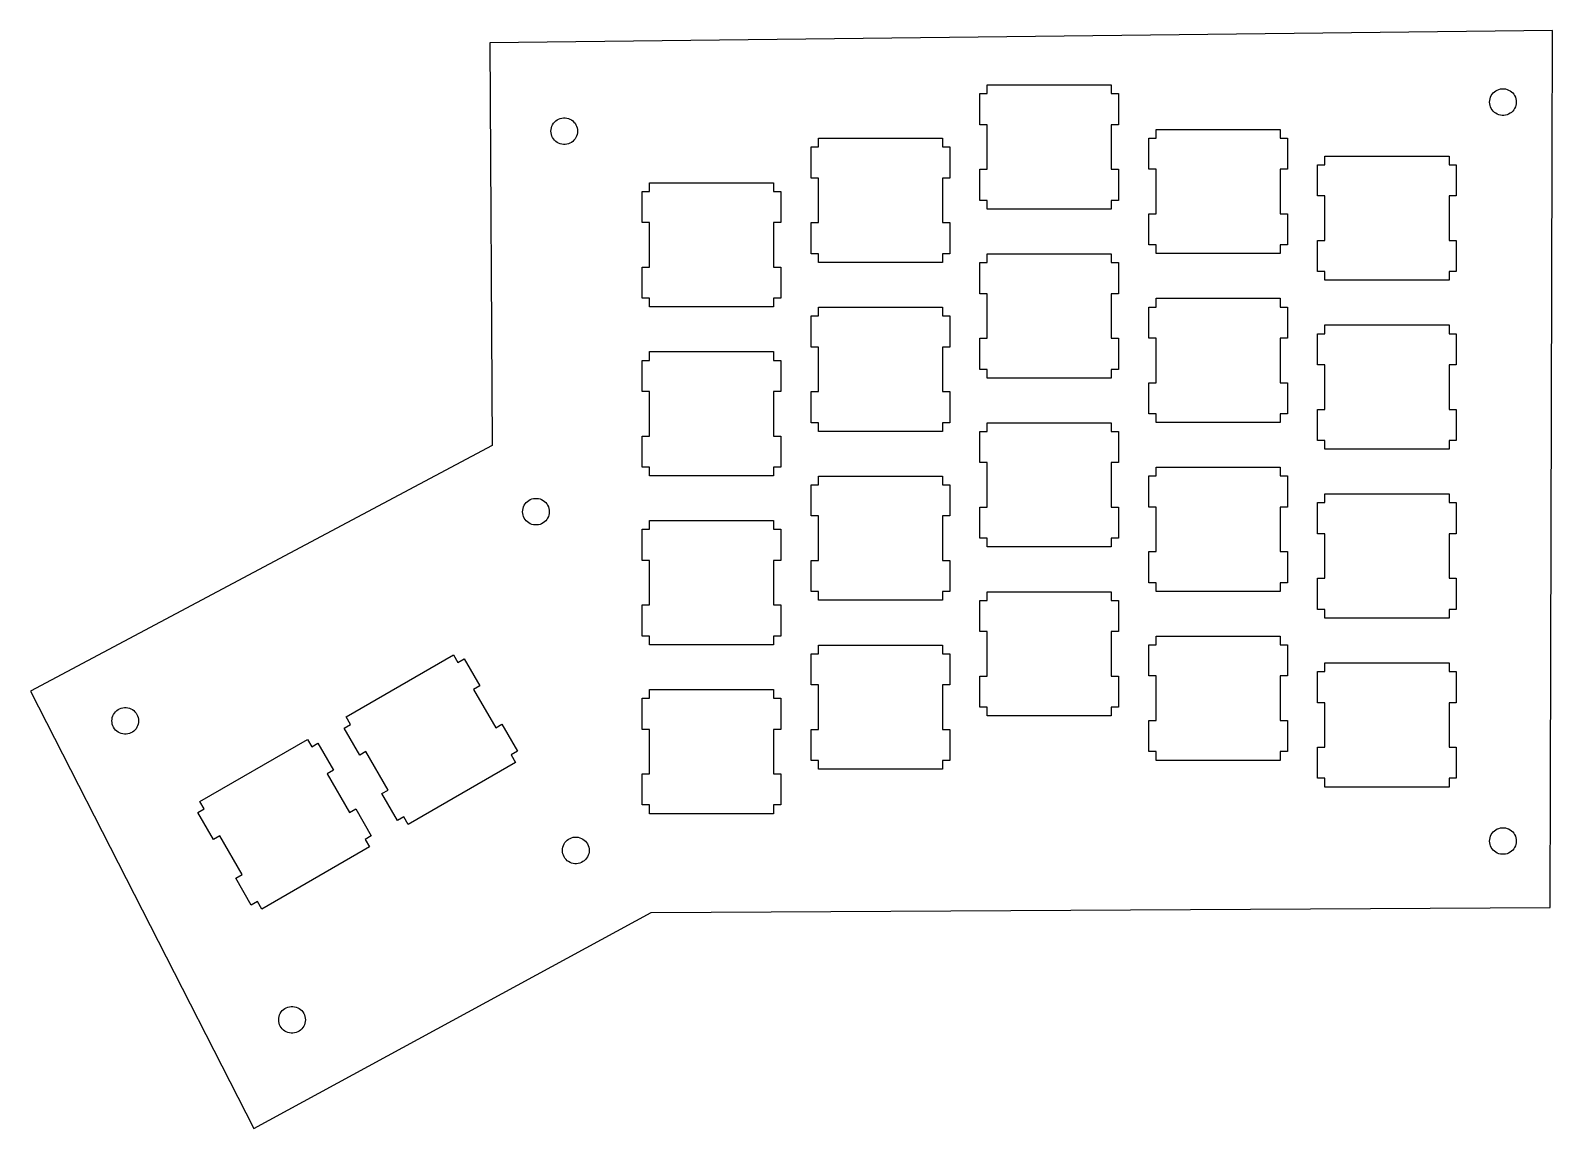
# Model space of a CAD drawing. Extents: x 8 to 180, y 75 to 199.
import ezdxf

# ---------------------------------------------------------------- set-up
doc = ezdxf.new("R2010")
doc.units = 0
doc.layers.add('Layer_1', color=7, linetype='CONTINUOUS')

msp = doc.modelspace()

# ---------------------------------------------------------------- linework, layer by layer
at = {"layer": 'Layer_1', "color": 7}
msp.add_lwpolyline([(179.392738, 100.035209), (179.672166, 198.673273), (60.077009, 197.276134), (60.356437, 152.008807), (8.382838, 124.345442), (33.531353, 75.166123), (78.239823, 99.476352), (179.392738, 100.035209)], close=True, dxfattribs=at)
for points in [[(115.235993, 179.556911), (115.235993, 183.057911), (116.048993, 183.057911), (116.048993, 188.065911), (115.235993, 188.065911), (115.235993, 191.566911), (116.048993, 191.566911), (116.048993, 192.546911), (130.018993, 192.546911), (130.018993, 191.566911), (130.831994, 191.566911), (130.831994, 188.065911), (130.018993, 188.065911), (130.018993, 183.057911), (130.831994, 183.057911), (130.831994, 179.556911), (130.018993, 179.556911), (130.018993, 178.576911), (116.048993, 178.576911), (116.048993, 179.556911), (115.235993, 179.556911)], [(172.590993, 190.61891), (172.602988, 190.806912), (172.637992, 190.991912), (172.695991, 191.170911), (172.776992, 191.34191), (172.876992, 191.500911), (172.997992, 191.645911), (173.134994, 191.774912), (173.286993, 191.884911), (173.451991, 191.975911), (173.626992, 192.04591), (173.809993, 192.091912), (173.996993, 192.115901), (174.184993, 192.11591), (174.371993, 192.091921), (174.554992, 192.04591), (174.729992, 191.975911), (174.894994, 191.884911), (175.046993, 191.774912), (175.183992, 191.645911), (175.304992, 191.500911), (175.404992, 191.34191), (175.485992, 191.170911), (175.543992, 190.991912), (175.578993, 190.806912), (175.590987, 190.61891), (175.578999, 190.430911), (175.543992, 190.245911), (175.485992, 190.066912), (175.404992, 189.89591), (175.304992, 189.736912), (175.183992, 189.591912), (175.046993, 189.462911), (174.894994, 189.352912), (174.729992, 189.261912), (174.554992, 189.19191), (174.371993, 189.14591), (174.184993, 189.121922), (173.996993, 189.12191), (173.809993, 189.145899), (173.626992, 189.19191), (173.451991, 189.261912), (173.286993, 189.352912), (173.134994, 189.462911), (172.997992, 189.591912), (172.876992, 189.736912), (172.776992, 189.89591), (172.695991, 190.066912), (172.637992, 190.245911), (172.602993, 190.430911), (172.590999, 190.61891)], [(66.9539, 187.347523), (66.965895, 187.535525), (67.000899, 187.720524), (67.058898, 187.899524), (67.139899, 188.070522), (67.239899, 188.229524), (67.360899, 188.374524), (67.497898, 188.503525), (67.6499, 188.613524), (67.814898, 188.704523), (67.989899, 188.774523), (68.1729, 188.820525), (68.359901, 188.844514), (68.5479, 188.844522), (68.7349, 188.820534), (68.917899, 188.774523), (69.092899, 188.704523), (69.257898, 188.613524), (69.4099, 188.503525), (69.546899, 188.374524), (69.667899, 188.229524), (69.767899, 188.070522), (69.848899, 187.899524), (69.906899, 187.720524), (69.9419, 187.535525), (69.953894, 187.347523), (69.941906, 187.159523), (69.906899, 186.974524), (69.848899, 186.795524), (69.767899, 186.624523), (69.667899, 186.465525), (69.546899, 186.320524), (69.4099, 186.191524), (69.257898, 186.081525), (69.092899, 185.990525), (68.917899, 185.920522), (68.7349, 185.874523), (68.5479, 185.850534), (68.359901, 185.850523), (68.1729, 185.874512), (67.989899, 185.920522), (67.814898, 185.990525), (67.6499, 186.081525), (67.497898, 186.191524), (67.360899, 186.320524), (67.239899, 186.465525), (67.139899, 186.624523), (67.058898, 186.795524), (67.000899, 186.974524), (66.965901, 187.159523), (66.953906, 187.347523)], [(134.235992, 174.556912), (134.235992, 178.05791), (135.048992, 178.05791), (135.048992, 183.065912), (134.235992, 183.065912), (134.235992, 186.56691), (135.048992, 186.56691), (135.048992, 187.54691), (149.018992, 187.54691), (149.018992, 186.56691), (149.831992, 186.56691), (149.831992, 183.065912), (149.018992, 183.065912), (149.018992, 178.05791), (149.831992, 178.05791), (149.831992, 174.556912), (149.018992, 174.556912), (149.018992, 173.57691), (135.048992, 173.57691), (135.048992, 174.556912), (134.235992, 174.556912)], [(96.235991, 173.556912), (96.235991, 177.057912), (97.048992, 177.057912), (97.048992, 182.065912), (96.235991, 182.065912), (96.235991, 185.566912), (97.048992, 185.566912), (97.048992, 186.546912), (111.018992, 186.546912), (111.018992, 185.566912), (111.831992, 185.566912), (111.831992, 182.065912), (111.018992, 182.065912), (111.018992, 177.057912), (111.831992, 177.057912), (111.831992, 173.556912), (111.018992, 173.556912), (111.018992, 172.576912), (97.048992, 172.576912), (97.048992, 173.556912), (96.235991, 173.556912)], [(153.235993, 171.55691), (153.235993, 175.05791), (154.048993, 175.05791), (154.048993, 180.06591), (153.235993, 180.06591), (153.235993, 183.56691), (154.048993, 183.56691), (154.048993, 184.54691), (168.018993, 184.54691), (168.018993, 183.56691), (168.831994, 183.56691), (168.831994, 180.06591), (168.018993, 180.06591), (168.018993, 175.05791), (168.831994, 175.05791), (168.831994, 171.55691), (168.018993, 171.55691), (168.018993, 170.57691), (154.048993, 170.57691), (154.048993, 171.55691), (153.235993, 171.55691)], [(77.235993, 168.55691), (77.235993, 172.057911), (78.048993, 172.057911), (78.048993, 177.06591), (77.235993, 177.06591), (77.235993, 180.566911), (78.048993, 180.566911), (78.048993, 181.546911), (92.018993, 181.546911), (92.018993, 180.566911), (92.831993, 180.566911), (92.831993, 177.06591), (92.018993, 177.06591), (92.018993, 172.057911), (92.831993, 172.057911), (92.831993, 168.55691), (92.018993, 168.55691), (92.018993, 167.576911), (78.048993, 167.576911), (78.048993, 168.55691), (77.235993, 168.55691)], [(115.235993, 160.556912), (115.235993, 164.05791), (116.048993, 164.05791), (116.048993, 169.065912), (115.235993, 169.065912), (115.235993, 172.56691), (116.048993, 172.56691), (116.048993, 173.546912), (130.018993, 173.546912), (130.018993, 172.56691), (130.831994, 172.56691), (130.831994, 169.065912), (130.018993, 169.065912), (130.018993, 164.05791), (130.831994, 164.05791), (130.831994, 160.556912), (130.018993, 160.556912), (130.018993, 159.576912), (116.048993, 159.576912), (116.048993, 160.556912), (115.235993, 160.556912)], [(134.235992, 155.556911), (134.235992, 159.057911), (135.048992, 159.057911), (135.048992, 164.065911), (134.235992, 164.065911), (134.235992, 167.566911), (135.048992, 167.566911), (135.048992, 168.546911), (149.018992, 168.546911), (149.018992, 167.566911), (149.831992, 167.566911), (149.831992, 164.065911), (149.018992, 164.065911), (149.018992, 159.057911), (149.831992, 159.057911), (149.831992, 155.556911), (149.018992, 155.556911), (149.018992, 154.576911), (135.048992, 154.576911), (135.048992, 155.556911), (134.235992, 155.556911)], [(96.235991, 154.55691), (96.235991, 158.057911), (97.048992, 158.057911), (97.048992, 163.06591), (96.235991, 163.06591), (96.235991, 166.566911), (97.048992, 166.566911), (97.048992, 167.54691), (111.018992, 167.54691), (111.018992, 166.566911), (111.831992, 166.566911), (111.831992, 163.06591), (111.018992, 163.06591), (111.018992, 158.057911), (111.831992, 158.057911), (111.831992, 154.55691), (111.018992, 154.55691), (111.018992, 153.57691), (97.048992, 153.57691), (97.048992, 154.55691), (96.235991, 154.55691)], [(153.235993, 152.556911), (153.235993, 156.057912), (154.048993, 156.057912), (154.048993, 161.065911), (153.235993, 161.065911), (153.235993, 164.566912), (154.048993, 164.566912), (154.048993, 165.546912), (168.018993, 165.546912), (168.018993, 164.566912), (168.831994, 164.566912), (168.831994, 161.065911), (168.018993, 161.065911), (168.018993, 156.057912), (168.831994, 156.057912), (168.831994, 152.556911), (168.018993, 152.556911), (168.018993, 151.576912), (154.048993, 151.576912), (154.048993, 152.556911), (153.235993, 152.556911)], [(77.235993, 149.556912), (77.235993, 153.057912), (78.048993, 153.057912), (78.048993, 158.065912), (77.235993, 158.065912), (77.235993, 161.566912), (78.048993, 161.566912), (78.048993, 162.546912), (92.018993, 162.546912), (92.018993, 161.566912), (92.831993, 161.566912), (92.831993, 158.065912), (92.018993, 158.065912), (92.018993, 153.057912), (92.831993, 153.057912), (92.831993, 149.556912), (92.018993, 149.556912), (92.018993, 148.576912), (78.048993, 148.576912), (78.048993, 149.556912), (77.235993, 149.556912)], [(115.235993, 141.556911), (115.235993, 145.057911), (116.048993, 145.057911), (116.048993, 150.065911), (115.235993, 150.065911), (115.235993, 153.566911), (116.048993, 153.566911), (116.048993, 154.546911), (130.018993, 154.546911), (130.018993, 153.566911), (130.831994, 153.566911), (130.831994, 150.065911), (130.018993, 150.065911), (130.018993, 145.057911), (130.831994, 145.057911), (130.831994, 141.556911), (130.018993, 141.556911), (130.018993, 140.576911), (116.048993, 140.576911), (116.048993, 141.556911), (115.235993, 141.556911)], [(134.235992, 136.556912), (134.235992, 140.05791), (135.048992, 140.05791), (135.048992, 145.065912), (134.235992, 145.065912), (134.235992, 148.56691), (135.048992, 148.56691), (135.048992, 149.546912), (149.018992, 149.546912), (149.018992, 148.56691), (149.831992, 148.56691), (149.831992, 145.065912), (149.018992, 145.065912), (149.018992, 140.05791), (149.831992, 140.05791), (149.831992, 136.556912), (149.018992, 136.556912), (149.018992, 135.576912), (135.048992, 135.576912), (135.048992, 136.556912), (134.235992, 136.556912)], [(96.235991, 135.556911), (96.235991, 139.057912), (97.048992, 139.057912), (97.048992, 144.065911), (96.235991, 144.065911), (96.235991, 147.566912), (97.048992, 147.566912), (97.048992, 148.546912), (111.018992, 148.546912), (111.018992, 147.566912), (111.831992, 147.566912), (111.831992, 144.065911), (111.018992, 144.065911), (111.018992, 139.057912), (111.831992, 139.057912), (111.831992, 135.556911), (111.018992, 135.556911), (111.018992, 134.576912), (97.048992, 134.576912), (97.048992, 135.556911), (96.235991, 135.556911)], [(63.7704, 144.547329), (63.782394, 144.735331), (63.817398, 144.920331), (63.875398, 145.09933), (63.956398, 145.270329), (64.056398, 145.42933), (64.177398, 145.57433), (64.314397, 145.703331), (64.466399, 145.81333), (64.631398, 145.90433), (64.806398, 145.974329), (64.9894, 146.020331), (65.1764, 146.04432), (65.3644, 146.044329), (65.5514, 146.02034), (65.734398, 145.974329), (65.909399, 145.90433), (66.074397, 145.81333), (66.226399, 145.703331), (66.363398, 145.57433), (66.484398, 145.42933), (66.584398, 145.270329), (66.665399, 145.09933), (66.723398, 144.920331), (66.758399, 144.735331), (66.770394, 144.547329), (66.758405, 144.359329), (66.723398, 144.17433), (66.665399, 143.99533), (66.584398, 143.824329), (66.484398, 143.665331), (66.363398, 143.520331), (66.226399, 143.39133), (66.074397, 143.281331), (65.909399, 143.190331), (65.734398, 143.120329), (65.5514, 143.074329), (65.3644, 143.05034), (65.1764, 143.050329), (64.9894, 143.074318), (64.806398, 143.120329), (64.631398, 143.190331), (64.466399, 143.281331), (64.314397, 143.39133), (64.177398, 143.520331), (64.056398, 143.665331), (63.956398, 143.824329), (63.875398, 143.99533), (63.817398, 144.17433), (63.7824, 144.359329), (63.770406, 144.547329)], [(153.235993, 133.55691), (153.235993, 137.05791), (154.048993, 137.05791), (154.048993, 142.06591), (153.235993, 142.06591), (153.235993, 145.56691), (154.048993, 145.56691), (154.048993, 146.54691), (168.018993, 146.54691), (168.018993, 145.56691), (168.831994, 145.56691), (168.831994, 142.06591), (168.018993, 142.06591), (168.018993, 137.05791), (168.831994, 137.05791), (168.831994, 133.55691), (168.018993, 133.55691), (168.018993, 132.57691), (154.048993, 132.57691), (154.048993, 133.55691), (153.235993, 133.55691)], [(77.235993, 130.55691), (77.235993, 134.057911), (78.048993, 134.057911), (78.048993, 139.06591), (77.235993, 139.06591), (77.235993, 142.566911), (78.048993, 142.566911), (78.048993, 143.54691), (92.018993, 143.54691), (92.018993, 142.566911), (92.831993, 142.566911), (92.831993, 139.06591), (92.018993, 139.06591), (92.018993, 134.057911), (92.831993, 134.057911), (92.831993, 130.55691), (92.018993, 130.55691), (92.018993, 129.57691), (78.048993, 129.57691), (78.048993, 130.55691), (77.235993, 130.55691)], [(115.235993, 122.556912), (115.235993, 126.057913), (116.048993, 126.057913), (116.048993, 131.065912), (115.235993, 131.065912), (115.235993, 134.566913), (116.048993, 134.566913), (116.048993, 135.546912), (130.018993, 135.546912), (130.018993, 134.566913), (130.831994, 134.566913), (130.831994, 131.065912), (130.018993, 131.065912), (130.018993, 126.057913), (130.831994, 126.057913), (130.831994, 122.556912), (130.018993, 122.556912), (130.018993, 121.576912), (116.048993, 121.576912), (116.048993, 122.556912), (115.235993, 122.556912)], [(134.235992, 117.556911), (134.235992, 121.057911), (135.048992, 121.057911), (135.048992, 126.065911), (134.235992, 126.065911), (134.235992, 129.566911), (135.048992, 129.566911), (135.048992, 130.546911), (149.018992, 130.546911), (149.018992, 129.566911), (149.831992, 129.566911), (149.831992, 126.065911), (149.018992, 126.065911), (149.018992, 121.057911), (149.831992, 121.057911), (149.831992, 117.556911), (149.018992, 117.556911), (149.018992, 116.576911), (135.048992, 116.576911), (135.048992, 117.556911), (134.235992, 117.556911)], [(96.235991, 116.55691), (96.235991, 120.05791), (97.048992, 120.05791), (97.048992, 125.06591), (96.235991, 125.06591), (96.235991, 128.56691), (97.048992, 128.56691), (97.048992, 129.54691), (111.018992, 129.54691), (111.018992, 128.56691), (111.831992, 128.56691), (111.831992, 125.06591), (111.018992, 125.06591), (111.018992, 120.05791), (111.831992, 120.05791), (111.831992, 116.55691), (111.018992, 116.55691), (111.018992, 115.57691), (97.048992, 115.57691), (97.048992, 116.55691), (96.235991, 116.55691)], [(49.692077, 109.800405), (47.941577, 112.832358), (48.645657, 113.238857), (46.141654, 117.575916), (45.437577, 117.169417), (43.687077, 120.201367), (44.391162, 120.607868), (43.901157, 121.456578), (55.99953, 128.441573), (56.489532, 127.592871), (57.193609, 127.999367), (58.944112, 124.967411), (58.240033, 124.560916), (60.744032, 120.22386), (61.448109, 120.630356), (63.198612, 117.598406), (62.494533, 117.191904), (62.984532, 116.3432), (50.886157, 109.3582), (50.396157, 110.206904), (49.692077, 109.800403)], [(153.235993, 114.556911), (153.235993, 118.057912), (154.048993, 118.057912), (154.048993, 123.065911), (153.235993, 123.065911), (153.235993, 126.566912), (154.048993, 126.566912), (154.048993, 127.546911), (168.018993, 127.546911), (168.018993, 126.566912), (168.831994, 126.566912), (168.831994, 123.065911), (168.018993, 123.065911), (168.018993, 118.057912), (168.831994, 118.057912), (168.831994, 114.556911), (168.018993, 114.556911), (168.018993, 113.576911), (154.048993, 113.576911), (154.048993, 114.556911), (153.235993, 114.556911)], [(77.235993, 111.556911), (77.235993, 115.057912), (78.048993, 115.057912), (78.048993, 120.065911), (77.235993, 120.065911), (77.235993, 123.566912), (78.048993, 123.566912), (78.048993, 124.546912), (92.018993, 124.546912), (92.018993, 123.566912), (92.831993, 123.566912), (92.831993, 120.065911), (92.018993, 120.065911), (92.018993, 115.057912), (92.831993, 115.057912), (92.831993, 111.556911), (92.018993, 111.556911), (92.018993, 110.576912), (78.048993, 110.576912), (78.048993, 111.556911), (77.235993, 111.556911)], [(17.548872, 121.016371), (17.560867, 121.204373), (17.595871, 121.389373), (17.65387, 121.568372), (17.734871, 121.739371), (17.834871, 121.898372), (17.955871, 122.043372), (18.09287, 122.172373), (18.244872, 122.282372), (18.40987, 122.373372), (18.584871, 122.443371), (18.767872, 122.489373), (18.954872, 122.513362), (19.142872, 122.513371), (19.329872, 122.489382), (19.512871, 122.443371), (19.687871, 122.373372), (19.85287, 122.282372), (20.004872, 122.172373), (20.141871, 122.043372), (20.262871, 121.898372), (20.362871, 121.739371), (20.443871, 121.568372), (20.501871, 121.389373), (20.536872, 121.204373), (20.548866, 121.016371), (20.536878, 120.828371), (20.501871, 120.643372), (20.443871, 120.464372), (20.362871, 120.293371), (20.262871, 120.134373), (20.141871, 119.989373), (20.004872, 119.860372), (19.85287, 119.750373), (19.687871, 119.659373), (19.512871, 119.589371), (19.329872, 119.543371), (19.142872, 119.519382), (18.954872, 119.519371), (18.767872, 119.54336), (18.584871, 119.589371), (18.40987, 119.659373), (18.244872, 119.750373), (18.09287, 119.860372), (17.955871, 119.989373), (17.834871, 120.134373), (17.734871, 120.293371), (17.65387, 120.464372), (17.595871, 120.643372), (17.560873, 120.828371), (17.548878, 121.016371)], [(33.237596, 100.300405), (31.487096, 103.33236), (32.191178, 103.738856), (29.687176, 108.075915), (28.983099, 107.669416), (27.232597, 110.701372), (27.936676, 111.10787), (27.446672, 111.956575), (39.545051, 118.941575), (40.035051, 118.09287), (40.739133, 118.499369), (42.489631, 115.467416), (41.785548, 115.060915), (44.289554, 110.723856), (44.993628, 111.130358), (46.744131, 108.098402), (46.040054, 107.691906), (46.530048, 106.843199), (34.431676, 99.858202), (33.941676, 100.706903), (33.237599, 100.300408)], [(68.252487, 106.449587), (68.264481, 106.637589), (68.299485, 106.822588), (68.357485, 107.001588), (68.438485, 107.172586), (68.538485, 107.331588), (68.659485, 107.476588), (68.796484, 107.605589), (68.948486, 107.715588), (69.113485, 107.806587), (69.288485, 107.876587), (69.471486, 107.922589), (69.658487, 107.946578), (69.846486, 107.946586), (70.033487, 107.922598), (70.216485, 107.876587), (70.391486, 107.806587), (70.556484, 107.715588), (70.708486, 107.605589), (70.845485, 107.476588), (70.966485, 107.331588), (71.066485, 107.172586), (71.147486, 107.001588), (71.205485, 106.822588), (71.240486, 106.637589), (71.252481, 106.449587), (71.240492, 106.261587), (71.205485, 106.076588), (71.147486, 105.897588), (71.066485, 105.726587), (70.966485, 105.567589), (70.845485, 105.422588), (70.708486, 105.293587), (70.556484, 105.183589), (70.391486, 105.092589), (70.216485, 105.022586), (70.033487, 104.976587), (69.846486, 104.952598), (69.658487, 104.952587), (69.471486, 104.976576), (69.288485, 105.022586), (69.113485, 105.092589), (68.948486, 105.183589), (68.796484, 105.293587), (68.659485, 105.422588), (68.538485, 105.567589), (68.438485, 105.726587), (68.357485, 105.897588), (68.299485, 106.076588), (68.264487, 106.261587), (68.252492, 106.449587)], [(172.590993, 107.504911), (172.602988, 107.692911), (172.637992, 107.87791), (172.695991, 108.05691), (172.776992, 108.227911), (172.876992, 108.386912), (172.997992, 108.531913), (173.134994, 108.660911), (173.286993, 108.770912), (173.451991, 108.861912), (173.626992, 108.931912), (173.809993, 108.977911), (173.996993, 109.0019), (174.184993, 109.001911), (174.371993, 108.977922), (174.554992, 108.931912), (174.729992, 108.861912), (174.894994, 108.770912), (175.046993, 108.660911), (175.183992, 108.531913), (175.304992, 108.386912), (175.404992, 108.227911), (175.485992, 108.05691), (175.543992, 107.87791), (175.578993, 107.692911), (175.590987, 107.504911), (175.578999, 107.316912), (175.543992, 107.131912), (175.485992, 106.95291), (175.404992, 106.781912), (175.304992, 106.622911), (175.183992, 106.47791), (175.046993, 106.348912), (174.894994, 106.238911), (174.729992, 106.147911), (174.554992, 106.077911), (174.371993, 106.031912), (174.184993, 106.007923), (173.996993, 106.007912), (173.809993, 106.031901), (173.626992, 106.077911), (173.451991, 106.147911), (173.286993, 106.238911), (173.134994, 106.348912), (172.997992, 106.47791), (172.876992, 106.622911), (172.776992, 106.781912), (172.695991, 106.95291), (172.637992, 107.131912), (172.602993, 107.316912), (172.590999, 107.504911)], [(36.317614, 87.400713), (36.329609, 87.588715), (36.364613, 87.773715), (36.422612, 87.952714), (36.503613, 88.123712), (36.603613, 88.282714), (36.724613, 88.427714), (36.861612, 88.556715), (37.013614, 88.666714), (37.178612, 88.757713), (37.353613, 88.827713), (37.536614, 88.873715), (37.723614, 88.897704), (37.911614, 88.897713), (38.098614, 88.873724), (38.281613, 88.827713), (38.456613, 88.757713), (38.621612, 88.666714), (38.773614, 88.556715), (38.910613, 88.427714), (39.031613, 88.282714), (39.131613, 88.123712), (39.212613, 87.952714), (39.270613, 87.773715), (39.305614, 87.588715), (39.317608, 87.400713), (39.305619, 87.212713), (39.270613, 87.027714), (39.212613, 86.848714), (39.131613, 86.677713), (39.031613, 86.518715), (38.910613, 86.373715), (38.773614, 86.244714), (38.621612, 86.134715), (38.456613, 86.043715), (38.281613, 85.973712), (38.098614, 85.927713), (37.911614, 85.903724), (37.723614, 85.903713), (37.536614, 85.927702), (37.353613, 85.973712), (37.178612, 86.043715), (37.013614, 86.134715), (36.861612, 86.244714), (36.724613, 86.373715), (36.603613, 86.518715), (36.503613, 86.677713), (36.422612, 86.848714), (36.364613, 87.027714), (36.329614, 87.212713), (36.31762, 87.400713)]]:
    msp.add_lwpolyline(points, dxfattribs=at)

doc.saveas('drawing.dxf')
